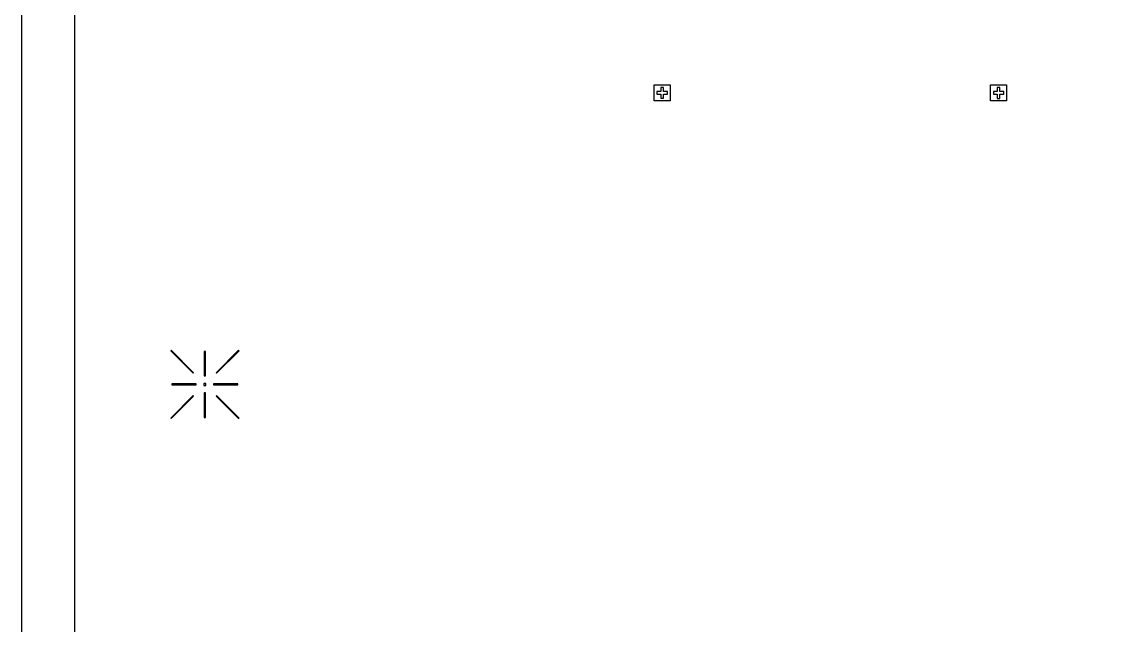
# Model space of a CAD drawing. Extents: x -1658 to 13316, y -10535 to 2882.
# Drawn here: x -1521 to 499, y -1313 to -181 of the extents above; entities that cross this region are included whole.
import ezdxf

# ---------------------------------------------------------------- set-up
doc = ezdxf.new("R2010")
doc.units = 0
doc.header["$MEASUREMENT"] = 0

msp = doc.modelspace()

# ---------------------------------------------------------------- linework, layer by layer
for points in [[(-1421.3, 2782), (-1521.3, 2782), (-1521.3, -2318), (5678.7, -2318), (5678.7, 2882), (-1521.3, 2882), (-1521.3, 2782), (5578.7, 2782), (5578.7, -2218), (-1421.3, -2218), (-1421.3, 2782)], [(-335.8, -300), (-305.8, -300), (-305.8, -330), (-335.8, -330), (-335.8, -300)], [(294.2, -300), (324.2, -300), (324.2, -330), (294.2, -330), (294.2, -300)], [(-323.2, -325), (-318.2, -325), (-318.2, -317.5), (-310.7, -317.5), (-310.7, -312.5), (-318.2, -312.5), (-318.2, -305), (-323.2, -305), (-323.2, -312.5), (-330.7, -312.5), (-330.7, -317.5), (-323.2, -317.5), (-323.2, -325)], [(306.8, -325.5), (311.8, -325.5), (311.8, -317.5), (319.3, -317.5), (319.3, -312.5), (311.8, -312.5), (311.8, -305), (306.8, -305), (306.8, -312.5), (299.8, -312.5), (299.8, -317.5), (306.8, -317.5), (306.8, -325.5)], [(-1199.8, -840.5), (-1198.8, -839.5), (-1240.8, -797.5), (-1241.8, -798.5), (-1199.8, -840.5)], [(-1178.8, -845.5), (-1176.8, -845.5), (-1176.8, -799.5), (-1178.8, -799.5), (-1178.8, -845.5)], [(-1155.8, -840.5), (-1113.8, -798.5), (-1114.8, -797.5), (-1156.8, -839.5), (-1155.8, -840.5)], [(-1239.8, -862.5), (-1193.8, -862.5), (-1193.8, -860.5), (-1239.8, -860.5), (-1239.8, -862.5)], [(-1179.8, -863.5), (-1175.8, -863.5), (-1175.8, -859.5), (-1179.8, -859.5), (-1179.8, -863.5)], [(-1161.8, -862.5), (-1115.8, -862.5), (-1115.8, -860.5), (-1161.8, -860.5), (-1161.8, -862.5)], [(-1240.8, -925.5), (-1198.8, -883.5), (-1199.8, -882.5), (-1241.8, -924.5), (-1240.8, -925.5)], [(-1178.8, -923.5), (-1176.8, -923.5), (-1176.8, -877.5), (-1178.8, -877.5), (-1178.8, -923.5)], [(-1114.8, -925.5), (-1113.8, -924.5), (-1155.8, -882.5), (-1156.8, -883.5), (-1114.8, -925.5)]]:
    msp.add_lwpolyline(points, close=True)

doc.saveas('drawing.dxf')
